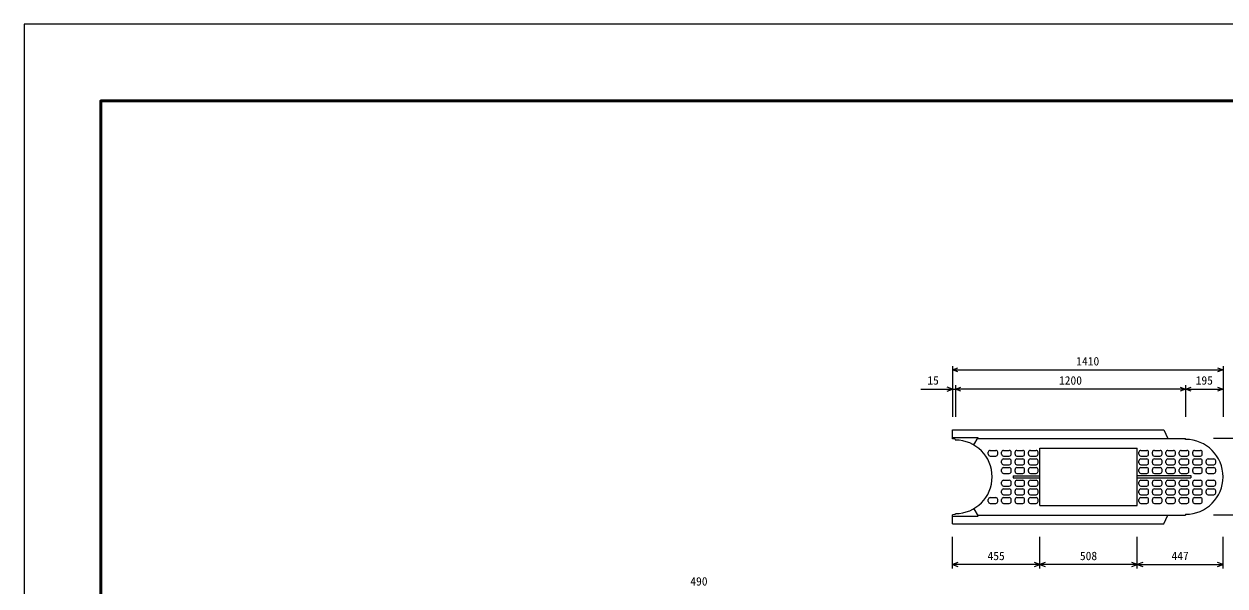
# Model space of a CAD drawing. Units: millimetres, scale not verified. Extents: x -16800 to 16800, y -5940 to 5940.
# Drawn here: x -16800 to -10540, y 3014 to 5940 of the extents above; entities that cross this region are included whole.
import ezdxf
from ezdxf.enums import TextEntityAlignment as Align

# ---------------------------------------------------------------- set-up
doc = ezdxf.new("R2010")
doc.units = ezdxf.units.MM
doc.header["$LTSCALE"] = 20
for name, color, linetype, lineweight in [('0-0_DIM', 7, 'Continuous', 25), ('0-1_Defpoints', 5, 'Continuous', 25), ('0-2_HATCH', 6, 'Continuous', 25), ('0-5_OUTLINE', 3, 'Continuous', 25), ('0-7_WAKU', 3, 'Continuous', 25)]:
    doc.layers.add(name, color=color, linetype=linetype, lineweight=lineweight)
doc.styles.add('ＭＳ ゴシック', font='')
doc.styles.get('ＭＳ ゴシック').set_extended_font_data('MS Gothic')

msp = doc.modelspace()

# ---------------------------------------------------------------- linework, layer by layer
at = {"layer": '0-0_DIM'}
for p, q in [((-11960.58, 4158.8), (-11960.58, 3895.04)), ((-11960.58, 4138.8), (-10550.58, 4138.8)), ((-10550.58, 4158.8), (-10550.58, 3895.04)), ((-12126.51, 4038.8), (-11960.58, 4038.8)), ((-11960.58, 4038.8), (-11945.58, 4038.8)), ((-11945.58, 4058.8), (-11945.58, 3895.04)), ((-10745.58, 4038.8), (-11945.58, 4038.8)), ((-10745.58, 4058.8), (-10745.58, 3895.04)), ((-10745.58, 4038.8), (-10550.58, 4038.8)), ((-10303.62, 3781.82), (-10601.11, 3781.82)), ((-10303.62, 3381.82), (-10601.11, 3381.82)), ((-11960.58, 3104.84), (-11960.58, 3268.6)), ((-11505.58, 3104.84), (-11505.58, 3268.6)), ((-10997.58, 3104.84), (-10997.58, 3268.6)), ((-10550.58, 3104.84), (-10550.58, 3268.6)), ((-11505.58, 3124.84), (-11960.58, 3124.84)), ((-10997.58, 3124.84), (-11505.58, 3124.84)), ((-10997.58, 3124.84), (-10550.58, 3124.84))]:
    msp.add_line(p, q, dxfattribs=at)
for points in [[(-11932.38, 4128.54), (-11960.58, 4138.8), (-11932.38, 4149.06)], [(-10578.77, 4149.06), (-10550.58, 4138.8), (-10578.77, 4128.54)], [(-11988.77, 4028.54), (-11960.58, 4038.8), (-11988.77, 4049.06)], [(-11917.38, 4028.54), (-11945.58, 4038.8), (-11917.38, 4049.06)], [(-10773.77, 4049.06), (-10745.58, 4038.8), (-10773.77, 4028.54)], [(-10717.38, 4028.54), (-10745.58, 4038.8), (-10717.38, 4049.06)], [(-10578.77, 4049.06), (-10550.58, 4038.8), (-10578.77, 4028.54)], [(-11932.38, 3135.1), (-11960.58, 3124.84), (-11932.38, 3114.58)], [(-11533.77, 3114.58), (-11505.58, 3124.84), (-11533.77, 3135.1)], [(-11477.38, 3135.1), (-11505.58, 3124.84), (-11477.38, 3114.58)], [(-11025.77, 3114.58), (-10997.58, 3124.84), (-11025.77, 3135.1)], [(-10969.38, 3135.1), (-10997.58, 3124.84), (-10969.38, 3114.58)], [(-10578.77, 3114.58), (-10550.58, 3124.84), (-10578.77, 3135.1)]]:
    msp.add_lwpolyline(points, dxfattribs=at)
at = {"layer": '0-1_Defpoints'}
msp.add_lwpolyline([(-16800, -5940), (0, -5940), (0, 5940), (-16800, 5940)], close=True, dxfattribs=at)
at = {"layer": '0-2_HATCH'}
for p, q in [((-11774.57, 3699.82), (-11774.57, 3709.82)), ((-11764.57, 3719.82), (-11734.57, 3719.82)), ((-11724.58, 3699.82), (-11724.58, 3709.82)), ((-11704.57, 3699.82), (-11704.57, 3709.82)), ((-11694.58, 3719.82), (-11664.57, 3719.82)), ((-11654.58, 3699.82), (-11654.58, 3709.82)), ((-11634.58, 3699.82), (-11634.58, 3709.82)), ((-11624.57, 3719.82), (-11594.57, 3719.82)), ((-11584.57, 3699.82), (-11584.57, 3709.82)), ((-11564.57, 3699.82), (-11564.57, 3709.82)), ((-11554.57, 3719.82), (-11524.57, 3719.82)), ((-11514.58, 3699.82), (-11514.58, 3709.82)), ((-10988.58, 3699.82), (-10988.58, 3709.82)), ((-10978.58, 3719.82), (-10948.58, 3719.82)), ((-10938.58, 3699.82), (-10938.58, 3709.82)), ((-10918.58, 3699.82), (-10918.58, 3709.82)), ((-10908.58, 3719.82), (-10878.57, 3719.82)), ((-10868.57, 3699.82), (-10868.57, 3709.82)), ((-10848.57, 3699.82), (-10848.57, 3709.82)), ((-10838.58, 3719.82), (-10808.58, 3719.82)), ((-10798.58, 3699.82), (-10798.58, 3709.82)), ((-10778.58, 3699.82), (-10778.58, 3709.82)), ((-10768.58, 3719.82), (-10738.58, 3719.82)), ((-10728.58, 3699.82), (-10728.58, 3709.82)), ((-10708.58, 3699.82), (-10708.58, 3709.82)), ((-10698.58, 3719.82), (-10668.58, 3719.82)), ((-10658.58, 3699.82), (-10658.58, 3709.82)), ((-11764.57, 3689.82), (-11734.57, 3689.82)), ((-11704.57, 3654.82), (-11704.57, 3664.82)), ((-11694.58, 3689.82), (-11664.57, 3689.82)), ((-11694.58, 3674.82), (-11664.57, 3674.82)), ((-11694.58, 3644.82), (-11664.57, 3644.82)), ((-11654.58, 3654.82), (-11654.58, 3664.82)), ((-11634.58, 3654.82), (-11634.58, 3664.82)), ((-11624.57, 3689.82), (-11594.57, 3689.82)), ((-11624.57, 3674.82), (-11594.57, 3674.82)), ((-11624.57, 3644.82), (-11594.57, 3644.82)), ((-11584.57, 3654.82), (-11584.57, 3664.82)), ((-11564.57, 3654.82), (-11564.57, 3664.82)), ((-11554.57, 3689.82), (-11524.57, 3689.82)), ((-11554.57, 3674.82), (-11524.57, 3674.82)), ((-11554.57, 3644.82), (-11524.57, 3644.82)), ((-11514.58, 3654.82), (-11514.58, 3664.82)), ((-10988.58, 3654.82), (-10988.58, 3664.82)), ((-10978.58, 3689.82), (-10948.58, 3689.82)), ((-10978.58, 3674.82), (-10948.58, 3674.82)), ((-10978.58, 3644.82), (-10948.58, 3644.82)), ((-10938.58, 3654.82), (-10938.58, 3664.82)), ((-10918.58, 3654.82), (-10918.58, 3664.82)), ((-10908.58, 3689.82), (-10878.57, 3689.82)), ((-10908.58, 3674.82), (-10878.57, 3674.82)), ((-10908.58, 3644.82), (-10878.57, 3644.82)), ((-10868.57, 3654.82), (-10868.57, 3664.82)), ((-10848.57, 3654.82), (-10848.57, 3664.82)), ((-10838.58, 3689.82), (-10808.58, 3689.82)), ((-10838.58, 3674.82), (-10808.58, 3674.82)), ((-10838.58, 3644.82), (-10808.58, 3644.82)), ((-10798.58, 3654.82), (-10798.58, 3664.82)), ((-10778.58, 3654.82), (-10778.58, 3664.82)), ((-10768.58, 3689.82), (-10738.58, 3689.82)), ((-10768.58, 3674.82), (-10738.58, 3674.82)), ((-10768.58, 3644.82), (-10738.58, 3644.82)), ((-10728.58, 3654.82), (-10728.58, 3664.82)), ((-10708.58, 3654.82), (-10708.58, 3664.82)), ((-10698.58, 3689.82), (-10668.58, 3689.82)), ((-10698.58, 3674.82), (-10668.58, 3674.82)), ((-10698.58, 3644.82), (-10668.58, 3644.82)), ((-10658.58, 3654.82), (-10658.58, 3664.82)), ((-10638.58, 3654.82), (-10638.58, 3664.82)), ((-10628.58, 3674.82), (-10598.58, 3674.82)), ((-10628.58, 3644.82), (-10598.58, 3644.82)), ((-10588.58, 3654.82), (-10588.58, 3664.82)), ((-11704.57, 3609.82), (-11704.57, 3619.82)), ((-11694.58, 3629.82), (-11664.57, 3629.82)), ((-11694.58, 3599.82), (-11664.57, 3599.82)), ((-11654.58, 3609.82), (-11654.58, 3619.82)), ((-11634.58, 3609.82), (-11634.58, 3619.82)), ((-11624.57, 3629.82), (-11594.57, 3629.82)), ((-11624.57, 3599.82), (-11594.57, 3599.82)), ((-11584.57, 3609.82), (-11584.57, 3619.82)), ((-11564.57, 3609.82), (-11564.57, 3619.82)), ((-11554.57, 3629.82), (-11524.57, 3629.82)), ((-11554.57, 3599.82), (-11524.57, 3599.82)), ((-11514.58, 3609.82), (-11514.58, 3619.82)), ((-10988.58, 3609.82), (-10988.58, 3619.82)), ((-10978.58, 3629.82), (-10948.58, 3629.82)), ((-10978.58, 3599.82), (-10948.58, 3599.82)), ((-10938.58, 3609.82), (-10938.58, 3619.82)), ((-10918.58, 3609.82), (-10918.58, 3619.82)), ((-10908.58, 3629.82), (-10878.57, 3629.82)), ((-10908.58, 3599.82), (-10878.57, 3599.82)), ((-10868.57, 3609.82), (-10868.57, 3619.82)), ((-10848.57, 3609.82), (-10848.57, 3619.82)), ((-10838.58, 3629.82), (-10808.58, 3629.82)), ((-10838.58, 3599.82), (-10808.58, 3599.82)), ((-10798.58, 3609.82), (-10798.58, 3619.82)), ((-10778.58, 3609.82), (-10778.58, 3619.82)), ((-10768.58, 3629.82), (-10738.58, 3629.82)), ((-10768.58, 3599.82), (-10738.58, 3599.82)), ((-10728.58, 3609.82), (-10728.58, 3619.82)), ((-10708.58, 3609.82), (-10708.58, 3619.82)), ((-10698.58, 3629.82), (-10668.58, 3629.82)), ((-10698.58, 3599.82), (-10668.58, 3599.82)), ((-10658.58, 3609.82), (-10658.58, 3619.82)), ((-10638.58, 3609.82), (-10638.58, 3619.82)), ((-10628.58, 3629.82), (-10598.58, 3629.82)), ((-10628.58, 3599.82), (-10598.58, 3599.82)), ((-10588.58, 3609.82), (-10588.58, 3619.82)), ((-11704.57, 3543.82), (-11704.57, 3553.82)), ((-11704.57, 3498.82), (-11704.57, 3508.82)), ((-11694.58, 3563.82), (-11664.57, 3563.82)), ((-11694.58, 3533.82), (-11664.57, 3533.82)), ((-11694.58, 3518.82), (-11664.57, 3518.82)), ((-11654.58, 3543.82), (-11654.58, 3553.82)), ((-11654.58, 3498.82), (-11654.58, 3508.82)), ((-11634.58, 3543.82), (-11634.58, 3553.82)), ((-11634.58, 3498.82), (-11634.58, 3508.82)), ((-11624.57, 3563.82), (-11594.57, 3563.82)), ((-11624.57, 3533.82), (-11594.57, 3533.82)), ((-11624.57, 3518.82), (-11594.57, 3518.82)), ((-11584.57, 3543.82), (-11584.57, 3553.82)), ((-11584.57, 3498.82), (-11584.57, 3508.82)), ((-11564.57, 3543.82), (-11564.57, 3553.82)), ((-11564.57, 3498.82), (-11564.57, 3508.82)), ((-11554.57, 3563.82), (-11524.57, 3563.82)), ((-11554.57, 3533.82), (-11524.57, 3533.82)), ((-11554.57, 3518.82), (-11524.57, 3518.82)), ((-11514.58, 3543.82), (-11514.58, 3553.82)), ((-11514.58, 3498.82), (-11514.58, 3508.82)), ((-10988.58, 3543.82), (-10988.58, 3553.82)), ((-10988.58, 3498.82), (-10988.58, 3508.82)), ((-10978.58, 3563.82), (-10948.58, 3563.82)), ((-10978.58, 3533.82), (-10948.58, 3533.82)), ((-10978.58, 3518.82), (-10948.58, 3518.82)), ((-10938.58, 3543.82), (-10938.58, 3553.82)), ((-10938.58, 3498.82), (-10938.58, 3508.82)), ((-10918.58, 3543.82), (-10918.58, 3553.82)), ((-10918.58, 3498.82), (-10918.58, 3508.82)), ((-10908.58, 3563.82), (-10878.57, 3563.82)), ((-10908.58, 3533.82), (-10878.57, 3533.82)), ((-10908.58, 3518.82), (-10878.57, 3518.82)), ((-10868.57, 3543.82), (-10868.57, 3553.82)), ((-10868.57, 3498.82), (-10868.57, 3508.82)), ((-10848.57, 3543.82), (-10848.57, 3553.82)), ((-10848.57, 3498.82), (-10848.57, 3508.82)), ((-10838.58, 3563.82), (-10808.58, 3563.82)), ((-10838.58, 3533.82), (-10808.58, 3533.82)), ((-10838.58, 3518.82), (-10808.58, 3518.82)), ((-10798.58, 3543.82), (-10798.58, 3553.82)), ((-10798.58, 3498.82), (-10798.58, 3508.82)), ((-10778.58, 3543.82), (-10778.58, 3553.82)), ((-10778.58, 3498.82), (-10778.58, 3508.82)), ((-10768.58, 3563.82), (-10738.58, 3563.82)), ((-10768.58, 3533.82), (-10738.58, 3533.82)), ((-10768.58, 3518.82), (-10738.58, 3518.82)), ((-10728.58, 3543.82), (-10728.58, 3553.82)), ((-10728.58, 3498.82), (-10728.58, 3508.82)), ((-10708.58, 3543.82), (-10708.58, 3553.82)), ((-10708.58, 3498.82), (-10708.58, 3508.82)), ((-10698.58, 3563.82), (-10668.58, 3563.82)), ((-10698.58, 3533.82), (-10668.58, 3533.82)), ((-10698.58, 3518.82), (-10668.58, 3518.82)), ((-10658.58, 3543.82), (-10658.58, 3553.82)), ((-10658.58, 3498.82), (-10658.58, 3508.82)), ((-10638.58, 3543.82), (-10638.58, 3553.82)), ((-10638.58, 3498.82), (-10638.58, 3508.82)), ((-10628.58, 3563.82), (-10598.58, 3563.82)), ((-10628.58, 3533.82), (-10598.58, 3533.82)), ((-10628.58, 3518.82), (-10598.58, 3518.82)), ((-10588.58, 3543.82), (-10588.58, 3553.82)), ((-10588.58, 3498.82), (-10588.58, 3508.82)), ((-11774.57, 3453.82), (-11774.57, 3463.82)), ((-11764.57, 3473.82), (-11734.57, 3473.82)), ((-11764.57, 3443.82), (-11734.57, 3443.82)), ((-11724.58, 3453.82), (-11724.58, 3463.82)), ((-11704.57, 3453.82), (-11704.57, 3463.82)), ((-11694.58, 3488.82), (-11664.57, 3488.82)), ((-11694.58, 3473.82), (-11664.57, 3473.82)), ((-11694.58, 3443.82), (-11664.57, 3443.82)), ((-11654.58, 3453.82), (-11654.58, 3463.82)), ((-11634.58, 3453.82), (-11634.58, 3463.82)), ((-11624.57, 3488.82), (-11594.57, 3488.82)), ((-11624.57, 3473.82), (-11594.57, 3473.82)), ((-11624.57, 3443.82), (-11594.57, 3443.82)), ((-11584.57, 3453.82), (-11584.57, 3463.82)), ((-11564.57, 3453.82), (-11564.57, 3463.82)), ((-11554.57, 3488.82), (-11524.57, 3488.82)), ((-11554.57, 3473.82), (-11524.57, 3473.82)), ((-11554.57, 3443.82), (-11524.57, 3443.82)), ((-11514.58, 3453.82), (-11514.58, 3463.82)), ((-10988.58, 3453.82), (-10988.58, 3463.82)), ((-10978.58, 3488.82), (-10948.58, 3488.82)), ((-10978.58, 3473.82), (-10948.58, 3473.82)), ((-10978.58, 3443.82), (-10948.58, 3443.82)), ((-10938.58, 3453.82), (-10938.58, 3463.82)), ((-10918.58, 3453.82), (-10918.58, 3463.82)), ((-10908.58, 3488.82), (-10878.57, 3488.82)), ((-10908.58, 3473.82), (-10878.57, 3473.82)), ((-10908.58, 3443.82), (-10878.57, 3443.82)), ((-10868.57, 3453.82), (-10868.57, 3463.82)), ((-10848.57, 3453.82), (-10848.57, 3463.82)), ((-10838.58, 3488.82), (-10808.58, 3488.82)), ((-10838.58, 3473.82), (-10808.58, 3473.82)), ((-10838.58, 3443.82), (-10808.58, 3443.82)), ((-10798.58, 3453.82), (-10798.58, 3463.82)), ((-10778.58, 3453.82), (-10778.58, 3463.82)), ((-10768.58, 3488.82), (-10738.58, 3488.82)), ((-10768.58, 3473.82), (-10738.58, 3473.82)), ((-10768.58, 3443.82), (-10738.58, 3443.82)), ((-10728.58, 3453.82), (-10728.58, 3463.82)), ((-10708.58, 3453.82), (-10708.58, 3463.82)), ((-10698.58, 3488.82), (-10668.58, 3488.82)), ((-10698.58, 3473.82), (-10668.58, 3473.82)), ((-10698.58, 3443.82), (-10668.58, 3443.82)), ((-10658.58, 3453.82), (-10658.58, 3463.82)), ((-10628.58, 3488.82), (-10598.58, 3488.82))]:
    msp.add_line(p, q, dxfattribs=at)
for centre, start, end in [((-11764.57, 3709.82), 90, 180), ((-11764.57, 3699.82), 180, 270), ((-11734.57, 3709.82), 0, 90), ((-11734.57, 3699.82), 270, 0), ((-11694.58, 3709.82), 90, 180), ((-11694.58, 3699.82), 180, 270), ((-11664.57, 3709.82), 0, 90), ((-11664.57, 3699.82), 270, 0), ((-11624.57, 3709.82), 90, 180), ((-11624.57, 3699.82), 180, 270), ((-11594.57, 3709.82), 0, 90), ((-11594.57, 3699.82), 270, 0), ((-11554.57, 3709.82), 90, 180), ((-11554.57, 3699.82), 180, 270), ((-11524.57, 3709.82), 0, 90), ((-11524.57, 3699.82), 270, 0), ((-10978.58, 3709.82), 90, 180), ((-10978.58, 3699.82), 180, 270), ((-10948.58, 3709.82), 0, 90), ((-10948.58, 3699.82), 270, 0), ((-10908.58, 3709.82), 90, 180), ((-10908.58, 3699.82), 180, 270), ((-10878.57, 3709.82), 0, 90), ((-10878.57, 3699.82), 270, 0), ((-10838.58, 3709.82), 90, 180), ((-10838.58, 3699.82), 180, 270), ((-10808.58, 3709.82), 0, 90), ((-10808.58, 3699.82), 270, 0), ((-10768.58, 3709.82), 90, 180), ((-10768.58, 3699.82), 180, 270), ((-10738.58, 3709.82), 0, 90), ((-10738.58, 3699.82), 270, 0), ((-10698.58, 3709.82), 90, 180), ((-10698.58, 3699.82), 180, 270), ((-10668.58, 3709.82), 0, 90), ((-10668.58, 3699.82), 270, 0), ((-11694.58, 3664.82), 90, 180), ((-11694.58, 3654.82), 180, 270), ((-11664.57, 3664.82), 0, 90), ((-11664.57, 3654.82), 270, 0), ((-11624.57, 3664.82), 90, 180), ((-11624.57, 3654.82), 180, 270), ((-11594.57, 3664.82), 0, 90), ((-11594.57, 3654.82), 270, 0), ((-11554.57, 3664.82), 90, 180), ((-11554.57, 3654.82), 180, 270), ((-11524.57, 3664.82), 0, 90), ((-11524.57, 3654.82), 270, 0), ((-10978.58, 3664.82), 90, 180), ((-10978.58, 3654.82), 180, 270), ((-10948.58, 3664.82), 0, 90), ((-10948.58, 3654.82), 270, 0), ((-10908.58, 3664.82), 90, 180), ((-10908.58, 3654.82), 180, 270), ((-10878.57, 3664.82), 0, 90), ((-10878.57, 3654.82), 270, 0), ((-10838.58, 3664.82), 90, 180), ((-10838.58, 3654.82), 180, 270), ((-10808.58, 3664.82), 0, 90), ((-10808.58, 3654.82), 270, 0), ((-10768.58, 3664.82), 90, 180), ((-10768.58, 3654.82), 180, 270), ((-10738.58, 3664.82), 0, 90), ((-10738.58, 3654.82), 270, 0), ((-10698.58, 3664.82), 90, 180), ((-10698.58, 3654.82), 180, 270), ((-10668.58, 3664.82), 0, 90), ((-10668.58, 3654.82), 270, 0), ((-10628.58, 3664.82), 90, 180), ((-10628.58, 3654.82), 180, 270), ((-10598.58, 3664.82), 0, 90), ((-10598.58, 3654.82), 270, 0), ((-11694.58, 3619.82), 90, 180), ((-11694.58, 3609.82), 180, 270), ((-11664.57, 3619.82), 0, 90), ((-11664.57, 3609.82), 270, 0), ((-11624.57, 3619.82), 90, 180), ((-11624.57, 3609.82), 180, 270), ((-11594.57, 3619.82), 0, 90), ((-11594.57, 3609.82), 270, 0), ((-11554.57, 3619.82), 90, 180), ((-11554.57, 3609.82), 180, 270), ((-11524.57, 3619.82), 0, 90), ((-11524.57, 3609.82), 270, 0), ((-10978.58, 3619.82), 90, 180), ((-10978.58, 3609.82), 180, 270), ((-10948.58, 3619.82), 0, 90), ((-10948.58, 3609.82), 270, 0), ((-10908.58, 3619.82), 90, 180), ((-10908.58, 3609.82), 180, 270), ((-10878.57, 3619.82), 0, 90), ((-10878.57, 3609.82), 270, 0), ((-10838.58, 3619.82), 90, 180), ((-10838.58, 3609.82), 180, 270), ((-10808.58, 3619.82), 0, 90), ((-10808.58, 3609.82), 270, 0), ((-10768.58, 3619.82), 90, 180), ((-10768.58, 3609.82), 180, 270), ((-10738.58, 3619.82), 0, 90), ((-10738.58, 3609.82), 270, 0), ((-10698.58, 3619.82), 90, 180), ((-10698.58, 3609.82), 180, 270), ((-10668.58, 3619.82), 0, 90), ((-10668.58, 3609.82), 270, 0), ((-10628.58, 3619.82), 90, 180), ((-10628.58, 3609.82), 180, 270), ((-10598.58, 3619.82), 0, 90), ((-10598.58, 3609.82), 270, 0), ((-11694.58, 3553.82), 90, 180), ((-11694.58, 3543.82), 180, 270), ((-11694.58, 3508.82), 90, 180), ((-11664.57, 3553.82), 0, 90), ((-11664.57, 3543.82), 270, 0), ((-11664.57, 3508.82), 0, 90), ((-11624.57, 3553.82), 90, 180), ((-11624.57, 3543.82), 180, 270), ((-11624.57, 3508.82), 90, 180), ((-11594.57, 3553.82), 0, 90), ((-11594.57, 3543.82), 270, 0), ((-11594.57, 3508.82), 0, 90), ((-11554.57, 3553.82), 90, 180), ((-11554.57, 3543.82), 180, 270), ((-11554.57, 3508.82), 90, 180), ((-11524.57, 3553.82), 0, 90), ((-11524.57, 3543.82), 270, 0), ((-11524.57, 3508.82), 0, 90), ((-10978.58, 3553.82), 90, 180), ((-10978.58, 3543.82), 180, 270), ((-10978.58, 3508.82), 90, 180), ((-10948.58, 3553.82), 0, 90), ((-10948.58, 3543.82), 270, 0), ((-10948.58, 3508.82), 0, 90), ((-10908.58, 3553.82), 90, 180), ((-10908.58, 3543.82), 180, 270), ((-10908.58, 3508.82), 90, 180), ((-10878.57, 3553.82), 0, 90), ((-10878.57, 3543.82), 270, 0), ((-10878.57, 3508.82), 0, 90), ((-10838.58, 3553.82), 90, 180), ((-10838.58, 3543.82), 180, 270), ((-10838.58, 3508.82), 90, 180), ((-10808.58, 3553.82), 0, 90), ((-10808.58, 3543.82), 270, 0), ((-10808.58, 3508.82), 0, 90), ((-10768.58, 3553.82), 90, 180), ((-10768.58, 3543.82), 180, 270), ((-10768.58, 3508.82), 90, 180), ((-10738.58, 3553.82), 0, 90), ((-10738.58, 3543.82), 270, 0), ((-10738.58, 3508.82), 0, 90), ((-10698.58, 3553.82), 90, 180), ((-10698.58, 3543.82), 180, 270), ((-10698.58, 3508.82), 90, 180), ((-10668.58, 3553.82), 0, 90), ((-10668.58, 3543.82), 270, 0), ((-10668.58, 3508.82), 0, 90), ((-10628.58, 3553.82), 90, 180), ((-10628.58, 3543.82), 180, 270), ((-10628.58, 3508.82), 90, 180), ((-10598.58, 3553.82), 0, 90), ((-10598.58, 3543.82), 270, 0), ((-10598.58, 3508.82), 0, 90), ((-11764.57, 3463.82), 90, 180), ((-11764.57, 3453.82), 180, 270), ((-11734.57, 3463.82), 0, 90), ((-11734.57, 3453.82), 270, 0), ((-11694.58, 3498.82), 180, 270), ((-11694.58, 3463.82), 90, 180), ((-11694.58, 3453.82), 180, 270), ((-11664.57, 3498.82), 270, 0), ((-11664.57, 3463.82), 0, 90), ((-11664.57, 3453.82), 270, 0), ((-11624.57, 3498.82), 180, 270), ((-11624.57, 3463.82), 90, 180), ((-11624.57, 3453.82), 180, 270), ((-11594.57, 3498.82), 270, 0), ((-11594.57, 3463.82), 0, 90), ((-11594.57, 3453.82), 270, 0), ((-11554.57, 3498.82), 180, 270), ((-11554.57, 3463.82), 90, 180), ((-11554.57, 3453.82), 180, 270), ((-11524.57, 3498.82), 270, 0), ((-11524.57, 3463.82), 0, 90), ((-11524.57, 3453.82), 270, 0), ((-10978.58, 3498.82), 180, 270), ((-10978.58, 3463.82), 90, 180), ((-10978.58, 3453.82), 180, 270), ((-10948.58, 3498.82), 270, 0), ((-10948.58, 3463.82), 0, 90), ((-10948.58, 3453.82), 270, 0), ((-10908.58, 3498.82), 180, 270), ((-10908.58, 3463.82), 90, 180), ((-10908.58, 3453.82), 180, 270), ((-10878.57, 3498.82), 270, 0), ((-10878.57, 3463.82), 0, 90), ((-10878.57, 3453.82), 270, 0), ((-10838.58, 3498.82), 180, 270), ((-10838.58, 3463.82), 90, 180), ((-10838.58, 3453.82), 180, 270), ((-10808.58, 3498.82), 270, 0), ((-10808.58, 3463.82), 0, 90), ((-10808.58, 3453.82), 270, 0), ((-10768.58, 3498.82), 180, 270), ((-10768.58, 3463.82), 90, 180), ((-10768.58, 3453.82), 180, 270), ((-10738.58, 3498.82), 270, 0), ((-10738.58, 3463.82), 0, 90), ((-10738.58, 3453.82), 270, 0), ((-10698.58, 3498.82), 180, 270), ((-10698.58, 3463.82), 90, 180), ((-10698.58, 3453.82), 180, 270), ((-10668.58, 3498.82), 270, 0), ((-10668.58, 3463.82), 0, 90), ((-10668.58, 3453.82), 270, 0), ((-10628.58, 3498.82), 180, 270), ((-10598.58, 3498.82), 270, 0)]:
    msp.add_arc(centre, 10, start, end, dxfattribs=at)
at = {"layer": '0-5_OUTLINE'}
for p, q in [((-11960.58, 3779.32), (-11960.58, 3826.82)), ((-11960.58, 3826.82), (-10859.82, 3826.82)), ((-10859.82, 3826.82), (-10838.84, 3781.82)), ((-11960.58, 3786.82), (-11827.22, 3786.82)), ((-11947.57, 3778.45), (-11960.58, 3779.32)), ((-11947.57, 3778.45), (-11945.58, 3773.32)), ((-11849.82, 3747.66), (-11827.22, 3786.82)), ((-11830.1, 3781.82), (-10745.58, 3781.82)), ((-10745.58, 3776.82), (-10745.58, 3781.82)), ((-11505.57, 3731.82), (-10997.58, 3731.82)), ((-11505.57, 3431.82), (-11505.57, 3731.82)), ((-10997.58, 3431.82), (-10997.58, 3731.82)), ((-11644.57, 3587.82), (-11644.57, 3575.82)), ((-11644.57, 3587.82), (-11505.57, 3587.82)), ((-11644.57, 3575.82), (-11505.57, 3575.82)), ((-10997.58, 3588.82), (-10718.58, 3588.82)), ((-10997.58, 3576.82), (-10718.58, 3576.82)), ((-10718.58, 3588.82), (-10718.58, 3576.82)), ((-11947.57, 3385.19), (-11960.58, 3384.32)), ((-11960.58, 3336.82), (-11960.58, 3384.32)), ((-11947.57, 3385.19), (-11945.58, 3390.32)), ((-11849.82, 3415.98), (-11827.22, 3376.82)), ((-11830.1, 3381.82), (-10745.58, 3381.82)), ((-11505.57, 3431.82), (-10997.58, 3431.82)), ((-10859.82, 3336.82), (-10838.84, 3381.82)), ((-10745.58, 3386.82), (-10745.58, 3381.82)), ((-11960.58, 3376.82), (-11827.22, 3376.82)), ((-11960.58, 3336.82), (-10859.82, 3336.82))]:
    msp.add_line(p, q, dxfattribs=at)
for centre, radius in [((-11945.58, 3581.82), 191.5), ((-10745.58, 3581.82), 195)]:
    msp.add_arc(centre, radius, 270, 90, dxfattribs=at)
at = {"layer": '0-7_WAKU', "lineweight": 50}
msp.add_lwpolyline([(-16400, -5540), (-400, -5540), (-400, 5540), (-16400, 5540)], close=True, dxfattribs=at)

# ---------------------------------------------------------------- texts
at = {"layer": '0-0_DIM', "style": 'ＭＳ ゴシック'}
for s, p in [('1410', (-11315.58, 4148.8)), ('15', (-12091.83, 4048.8)), ('1200', (-11405.58, 4048.8)), ('195', (-10693.08, 4048.8)), ('455', (-11778.07, 3134.84)), ('508', (-11296.58, 3134.84)), ('447', (-10819.08, 3134.84)), ('490', (-13327.11, 3002.28))]:
    msp.add_text(s, height=43.99, dxfattribs=at).set_placement(p, align=Align.BOTTOM_LEFT)

doc.saveas('drawing.dxf')
